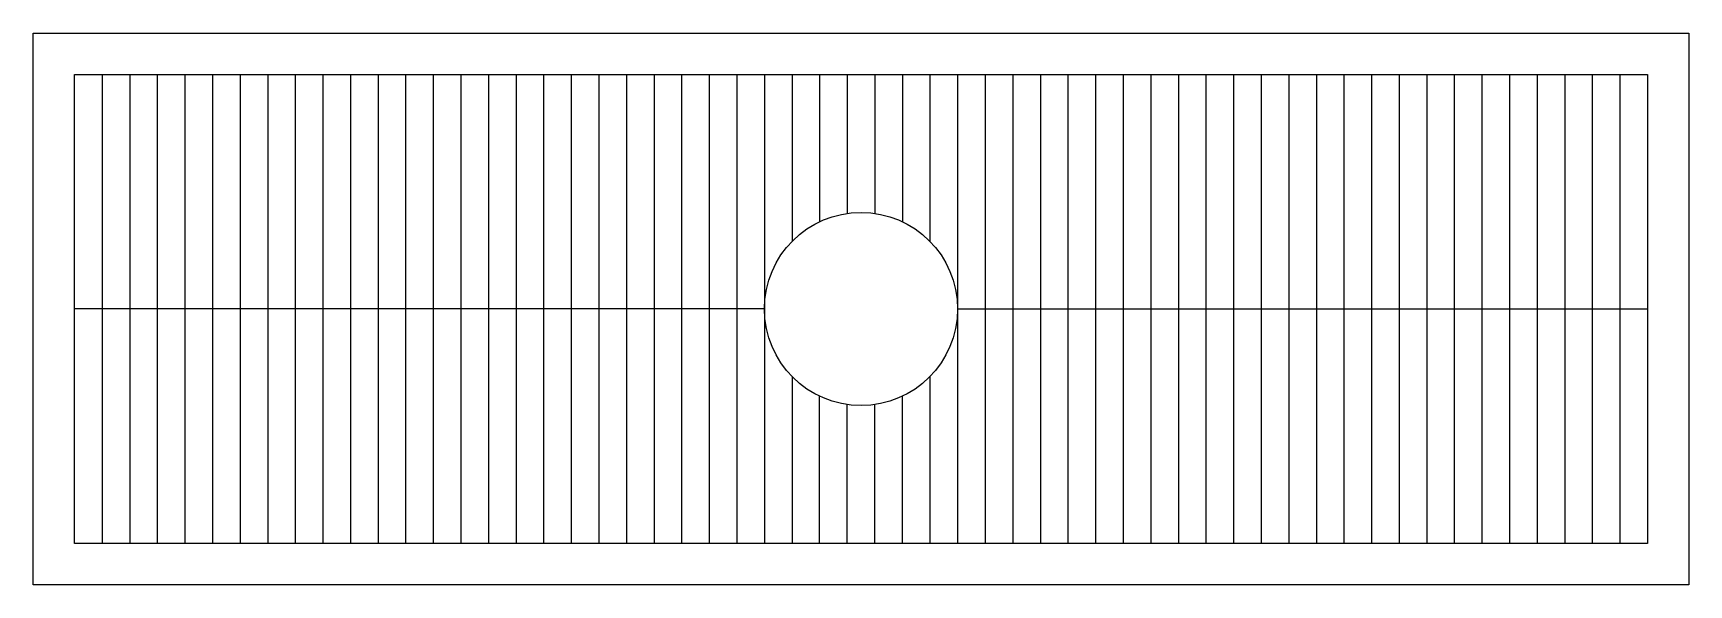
# Model space of a CAD drawing. Header units: millimetres. Extents: x -2984.13 to -2982.93, y 3742.4 to 3742.8.
import ezdxf

# ---------------------------------------------------------------- set-up
doc = ezdxf.new("R2010")
doc.units = ezdxf.units.MM
doc.header["$LTSCALE"] = 10

msp = doc.modelspace()

# ---------------------------------------------------------------- linework, layer by layer
at = {"color": 1}
for p, q in [((-2984.0837, 3742.7699), (-2984.0837, 3742.4299)), ((-2984.0637, 3742.7699), (-2984.0637, 3742.4299)), ((-2984.0437, 3742.7699), (-2984.0437, 3742.4299)), ((-2984.0237, 3742.7699), (-2984.0237, 3742.4299)), ((-2984.0037, 3742.7699), (-2984.0037, 3742.4299)), ((-2983.9837, 3742.7699), (-2983.9837, 3742.4299)), ((-2983.9637, 3742.7699), (-2983.9637, 3742.4299)), ((-2983.9437, 3742.7699), (-2983.9437, 3742.4299)), ((-2983.9237, 3742.7699), (-2983.9237, 3742.4299)), ((-2983.9037, 3742.7699), (-2983.9037, 3742.4299)), ((-2983.8837, 3742.7699), (-2983.8837, 3742.4299)), ((-2983.8637, 3742.7699), (-2983.8637, 3742.4299)), ((-2983.8437, 3742.7699), (-2983.8437, 3742.4299)), ((-2983.8237, 3742.7699), (-2983.8237, 3742.4299)), ((-2983.8037, 3742.7699), (-2983.8037, 3742.4299)), ((-2983.7837, 3742.7699), (-2983.7837, 3742.4299)), ((-2983.7637, 3742.7699), (-2983.7637, 3742.4299)), ((-2983.7437, 3742.7699), (-2983.7437, 3742.4299)), ((-2983.7237, 3742.7699), (-2983.7237, 3742.4299)), ((-2983.7037, 3742.7699), (-2983.7037, 3742.4299)), ((-2983.6837, 3742.7699), (-2983.6837, 3742.4299)), ((-2983.6637, 3742.7699), (-2983.6637, 3742.4299)), ((-2983.6437, 3742.7699), (-2983.6437, 3742.4299)), ((-2983.6237, 3742.7699), (-2983.6237, 3742.4299)), ((-2983.6037, 3742.7699), (-2983.6037, 3742.4299)), ((-2983.5837, 3742.7699), (-2983.5837, 3742.6489)), ((-2983.5637, 3742.7699), (-2983.5637, 3742.6631)), ((-2983.5437, 3742.7699), (-2983.5437, 3742.6691)), ((-2983.5237, 3742.7699), (-2983.5237, 3742.6691)), ((-2983.5037, 3742.7699), (-2983.5037, 3742.6631)), ((-2983.4837, 3742.7699), (-2983.4837, 3742.6489)), ((-2983.4637, 3742.7699), (-2983.4637, 3742.4299)), ((-2983.4437, 3742.7699), (-2983.4437, 3742.4299)), ((-2983.4237, 3742.7699), (-2983.4237, 3742.4299)), ((-2983.4037, 3742.7699), (-2983.4037, 3742.4299)), ((-2983.3837, 3742.7699), (-2983.3837, 3742.4299)), ((-2983.3637, 3742.7699), (-2983.3637, 3742.4299)), ((-2983.3437, 3742.7699), (-2983.3437, 3742.4299)), ((-2983.3237, 3742.7699), (-2983.3237, 3742.4299)), ((-2983.3037, 3742.7699), (-2983.3037, 3742.4299)), ((-2983.2837, 3742.7699), (-2983.2837, 3742.4299)), ((-2983.2637, 3742.7699), (-2983.2637, 3742.4299)), ((-2983.2437, 3742.7699), (-2983.2437, 3742.4299)), ((-2983.2237, 3742.7699), (-2983.2237, 3742.4299)), ((-2983.2037, 3742.7699), (-2983.2037, 3742.4299)), ((-2983.1837, 3742.7699), (-2983.1837, 3742.4299)), ((-2983.1637, 3742.7699), (-2983.1637, 3742.4299)), ((-2983.1437, 3742.7699), (-2983.1437, 3742.4299)), ((-2983.1237, 3742.7699), (-2983.1237, 3742.4299)), ((-2983.1037, 3742.7699), (-2983.1037, 3742.4299)), ((-2983.0837, 3742.7699), (-2983.0837, 3742.4299)), ((-2983.0637, 3742.7699), (-2983.0637, 3742.4299)), ((-2983.0437, 3742.7699), (-2983.0437, 3742.4299)), ((-2983.0237, 3742.7699), (-2983.0237, 3742.4299)), ((-2983.0037, 3742.7699), (-2983.0037, 3742.4299)), ((-2982.9837, 3742.7699), (-2982.9837, 3742.4299)), ((-2983.5437, 3742.6699), (-2983.5437, 3742.6691)), ((-2983.5237, 3742.6699), (-2983.5237, 3742.6691)), ((-2983.6037, 3742.5999), (-2984.1037, 3742.5999)), ((-2983.4637, 3742.5999), (-2982.9637, 3742.5999)), ((-2983.5837, 3742.5509), (-2983.5837, 3742.4299)), ((-2983.4837, 3742.5509), (-2983.4837, 3742.4299)), ((-2983.5637, 3742.4299), (-2983.5637, 3742.5366)), ((-2983.5037, 3742.4299), (-2983.5037, 3742.5366)), ((-2983.5437, 3742.4299), (-2983.5437, 3742.5306)), ((-2983.5437, 3742.5299), (-2983.5437, 3742.5306)), ((-2983.5237, 3742.4299), (-2983.5237, 3742.5306)), ((-2983.5237, 3742.5299), (-2983.5237, 3742.5306))]:
    msp.add_line(p, q, dxfattribs=at)
msp.add_lwpolyline([(-2984.1337, 3742.3999), (-2984.1337, 3742.7999), (-2982.9337, 3742.7999), (-2982.9337, 3742.3999)], close=True)
at = {"color": 2}
msp.add_lwpolyline([(-2984.1037, 3742.4299), (-2984.1037, 3742.7699), (-2982.9637, 3742.7699), (-2982.9637, 3742.4299)], close=True, dxfattribs=at)
at = {"color": 3}
msp.add_circle((-2983.5337, 3742.5999), 0.07, dxfattribs=at)
msp.add_circle((-2983.5337, 3742.5999), 0.07, dxfattribs=at)

doc.saveas('drawing.dxf')
